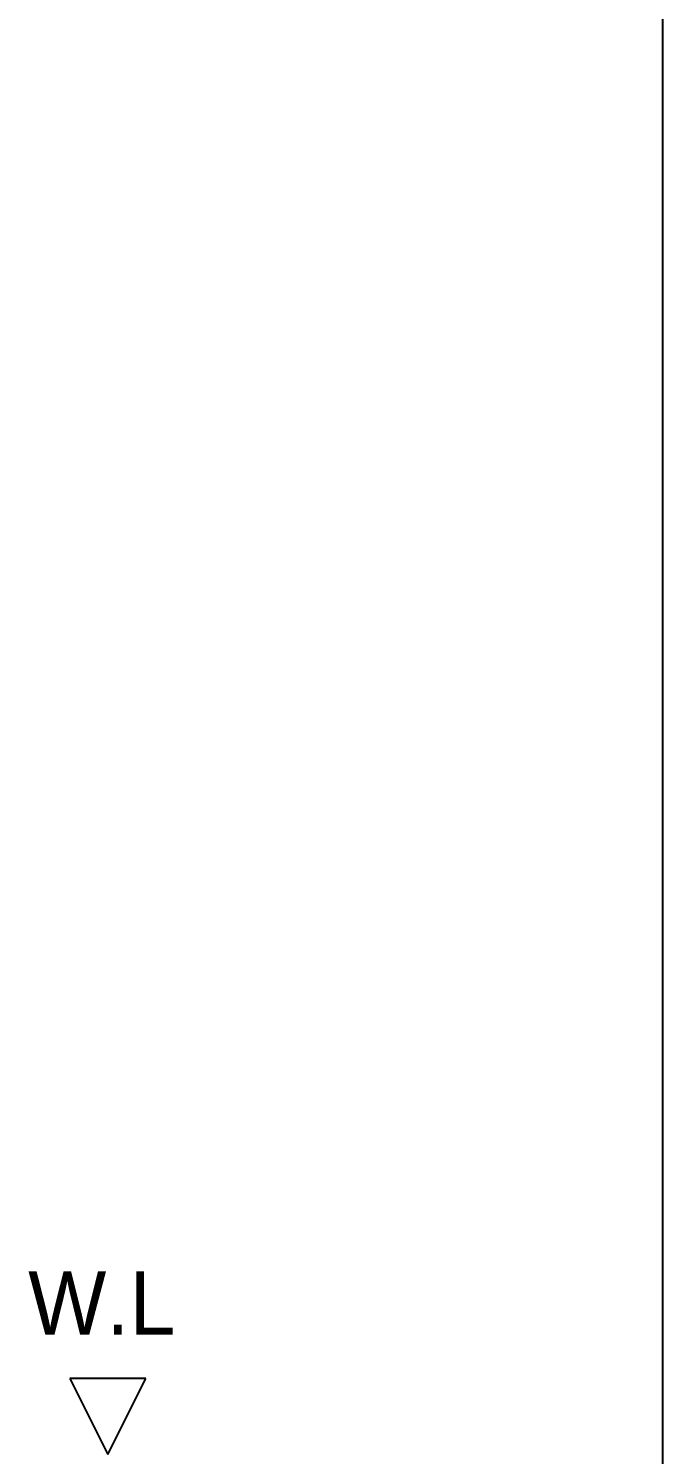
# Model space of a CAD drawing. Header units: millimetres. Extents: x 0 to 5811, y -67 to 2530.
# Drawn here: x 1550 to 1800, y 1225 to 1787 of the extents above; entities that cross this region are included whole.
import ezdxf
from ezdxf.enums import TextEntityAlignment as Align

# ---------------------------------------------------------------- set-up
doc = ezdxf.new("R2010")
doc.units = ezdxf.units.MM
for name, color, linetype in [('TEXT', 7, 'Continuous'), ('도각라인', 255, 'Continuous'), ('외형선', 3, 'Continuous')]:
    doc.layers.add(name, color=color, linetype=linetype)
doc.styles.add('타이틀', font='H2GTRM.TTF', dxfattribs={"height": 25})

msp = doc.modelspace()

# ---------------------------------------------------------------- linework, layer by layer
at = {"layer": '도각라인', "color": 7}
msp.add_line((1800, 2530), (1800, 0), dxfattribs=at)
at = {"layer": '외형선', "linetype": 'Continuous'}
for p, q in [((1596.07, 1254.54), (1566.07, 1254.54)), ((1566.07, 1254.54), (1581.07, 1224.54)), ((1581.07, 1224.54), (1596.07, 1254.54))]:
    msp.add_line(p, q, dxfattribs=at)

# ---------------------------------------------------------------- texts
at = {"layer": 'TEXT', "style": '타이틀'}
msp.add_text('W.L', height=25, dxfattribs=at).set_placement((1578.74, 1284.33), align=Align.MIDDLE)

doc.saveas('drawing.dxf')
